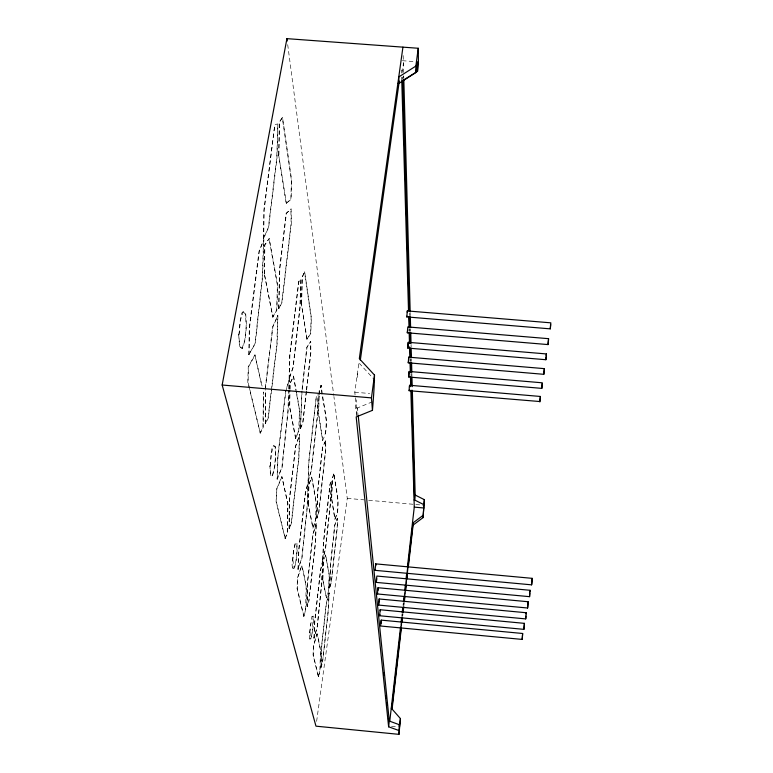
<?xml version="1.0" encoding="UTF-8"?>
<svg xmlns="http://www.w3.org/2000/svg" width="773" height="773" viewBox="0 0 773 773"><rect width="100%" height="100%" fill="white"/><g stroke="black" fill="none" stroke-linecap="round" stroke-linejoin="round"><path stroke-width="0.58" stroke-dasharray="3.87 2.9" d="M265.245 387.804L272.666 326.718L277.932 315.384L277.149 343.676L268.231 418.222L265.477 423.488L265.245 390.181M265.477 423.488L265.497 387.833L272.917 326.737L277.932 315.384M329.53 588.06L331.259 581.914L337.241 526.365L337.443 518.2L337.405 526.384L331.424 581.924L329.704 588.079L330.544 563.72L334.699 525.089L337.279 518.181M260.037 433.083L262.946 427.353L263.419 391.959L263.207 427.382L260.298 433.112L247.795 382.191L248.249 366.798L254.877 354.923L262.124 386.181M264.298 273.7L264.588 244.925L269.265 238.48L277.613 285.073L276.927 310.002L272.898 317.143L264.298 273.7L272.898 317.143M264.569 273.719L264.859 244.944L269.265 238.48M289.034 528.655L289.334 499.348L295.518 446.185L299.702 434.697L298.89 458.254L291.421 523.263L289.257 528.674L291.199 523.244L298.678 458.234L299.48 434.677M289.257 528.674L289.556 499.368L295.73 446.205L299.702 434.697M284.986 538.549L287.256 532.723L287.701 503.571L281.913 476.777L287.923 503.59L287.479 532.752L285.208 538.568L276.106 501.783L276.579 489.116L281.681 476.757M263.419 238.596L263.883 210.024L274.83 124.53L277.894 123.951L276.985 158.204L268.646 227.484L263.419 238.596L268.376 227.465L276.715 158.185L277.894 123.951M263.69 238.615L264.163 210.043L274.83 124.53M316.041 523.563L312.785 534.79L307.49 581.808L307.055 606.621L308.814 601.307L315.239 543.719L316.234 523.582L315.423 543.738L308.814 601.307M307.248 606.641L307.683 581.827L312.978 534.81L316.234 523.582M248.79 354.759L249.312 327.385L259.032 251.206L263.873 239.582L262.52 277.913L255.264 343.705L248.79 354.759L254.993 343.685L262.25 277.884L263.593 239.553M249.07 354.778L249.592 327.404L259.313 251.225L263.873 239.582M296.31 391.322C299.093 406.443 303.103 424.329 295.566 438.349L289.489 406.791L289.798 390.413M289.817 389.244L289.933 383.398L293.576 376.103L296.098 390.152M295.788 438.368L289.72 406.811L290.03 390.433M290.049 389.263L290.165 383.418L293.576 376.103M278.638 154.851L279.324 122.076L282.503 117.322L291.653 180.167L291.102 199.308L286.165 203.425L278.638 154.851L286.416 203.444M278.908 154.871L279.594 122.105L282.503 117.322M303.76 616.352L305.606 610.67L306.166 585.944L301.808 565.633C306.118 581.798 309.229 600.466 303.76 616.352L297.045 588.524L297.508 577.779L301.605 565.614M278.618 308.543L279.555 268.946L286.136 213.3L291.121 208.942L291.373 223.136L282 302.601L278.869 308.562L281.759 302.581L291.131 223.117L290.87 208.923M278.869 308.562L279.816 268.975L286.387 213.319L291.121 208.942M328.95 592.901L326.216 603.674L321.587 645.813L321.075 667.302L322.554 662.171L328.177 610.486L329.124 592.92L328.341 610.506L322.554 662.171M321.239 667.321L321.761 645.822L326.38 603.694L329.124 592.92M289.083 378.847L289.662 355.628L298.658 281.43L301.045 279.478L300.098 307.49L293.189 367.523L289.083 378.847L292.957 367.504L299.876 307.47L300.813 279.459M289.315 378.867L289.894 355.648L298.89 281.449L301.045 279.478M308.263 504.209L308.775 484.545L311.732 477.057C314.572 493.57 320.099 512.286 312.881 528.191L308.263 504.209L313.075 528.21M308.456 504.228L308.978 484.565L311.732 477.057M272.647 317.123L276.676 309.983L277.362 285.053L268.994 238.451M265.216 423.469L267.98 418.203L276.898 343.656L277.671 315.365M289.005 390.085L288.126 411.139L282.087 467.617L277.092 479.144L277.71 456.804L285.662 391.07L289.218 379.543L289.054 388.916M277.333 479.163L277.942 456.824L285.894 391.09L289.45 379.562M286.165 203.425L290.851 199.289L291.402 180.148L282.232 117.303M301.383 303.779L302.137 277.063L304.649 271.671L311.364 317.645L310.804 333.521L306.891 339.25L301.383 303.779L307.103 339.27M301.605 303.799L302.369 277.082L304.649 271.671M318.331 676.684L319.867 671.225L320.476 649.793L317.085 633.87C320.95 647.532 322.563 663.224 318.331 676.684L313.065 654.886L313.519 645.571L316.901 633.85M260.298 433.112L248.065 382.22L248.529 366.817L255.158 354.942M306.504 391.206L302.968 422.377L300.484 428.686L301.818 391.119M300.484 428.686L302.04 391.138M308.137 481.115L308.746 461.607L316.379 396.143L308.958 461.626L308.137 481.115L311.277 470.061L317.172 417.14L318.109 393.496M322.699 579.151L323.24 562.222L325.713 554.811L329.366 575.122L328.68 590.514L326.506 598.002L322.699 579.151L326.506 598.002M322.872 579.161L323.414 562.232M295.566 438.349L298.745 430.716L299.46 410.028L296.513 393.641M297.982 569.276L298.629 550.434L305.345 492.681L308.234 481.647L307.171 508.47L302.011 557.913L297.982 569.276L301.808 557.893L306.968 508.45L308.234 481.647M298.194 569.295L298.842 550.453L305.557 492.701L308.437 481.656M325.626 433.972L326.361 420.444L321.037 385.312C321.674 403.148 331.549 423.643 322.602 440.436L318.399 413.391L319.007 395.621M319.056 394.443L319.172 390.887L321.037 385.312M322.795 440.455L318.602 413.41L319.21 395.641M319.249 394.462L319.375 390.906L321.239 385.331M306.891 339.25L310.582 333.501L311.142 317.626L304.427 271.652M285.208 538.568L276.348 501.803L276.821 489.135L281.913 476.777M316.708 518.2L317.732 490.237L322.476 447.209L325.733 440.581L325.742 450.147L318.94 511.919L316.891 518.219L318.747 511.9L325.559 450.137L325.539 440.562M316.891 518.219L317.925 490.256L322.67 447.219L325.733 440.581M322.737 559.546L323.365 542.743L329.974 484.198L331.404 481.221L330.68 501.667L325.549 548.965L322.737 559.546L325.365 548.956L330.506 501.658L331.404 481.221M322.921 559.565L323.539 542.762L330.158 484.217L331.588 481.241M308.34 481.135L311.471 470.081L317.374 417.159L318.263 394.694M331.53 497.967L332.303 478.564L334.033 473.057C335.115 488.072 342.149 505.049 334.844 519.263L331.53 497.967L335.009 519.282M331.714 497.986L332.477 478.574L334.033 473.057M312.881 528.191L315.471 520.529L316.186 502.865L311.529 477.038M313.954 638.16L314.601 621.888L320.409 570.406L322.814 559.952L321.8 583.248L317.297 627.203L313.954 638.16L317.123 627.183L321.626 583.229L322.814 559.952M314.138 638.169L314.785 621.907L320.592 570.416L322.998 559.971M277.092 479.144L281.855 467.588L287.894 411.12L288.773 390.065M288.822 388.896L289.218 379.543M329.704 588.079L330.718 563.739L334.873 525.109L337.443 518.2M303.963 616.371L297.247 588.543L297.721 577.798L301.808 565.633M328.506 590.495L329.192 575.112L325.53 554.792M334.844 519.263L337.386 512.518L337.907 500.73L333.859 473.037M318.495 676.694L313.249 654.905L313.693 645.581L317.085 633.87M292.513 560.889L293.537 550.26L295.276 542.81L296.9 542.907L297.18 550.337L296.175 560.783L294.465 568.252C289.402 570.194 294.252 549.98 293.025 568.358M292.725 560.918L293.75 550.279L295.479 542.83L296.9 542.907M292.812 568.339L294.252 568.223L295.972 560.763L296.967 550.328L296.687 542.888M309.606 632.807L311.944 616.535C316.36 615.55 311.413 635.367 311.142 638.488C307.152 642.344 311.055 622.574 309.992 639.049M309.799 632.826L310.688 623.453M309.799 639.029L310.959 638.469L312.389 631.56L313.084 616.12M269.932 465.945C271.536 464.921 269.622 441.325 275.362 446.591L275.816 455.732L274.647 467.781L272.521 475.82L270.415 475.124L269.932 465.945L270.666 475.144L272.521 475.82M270.183 465.974L271.381 453.674L273.536 445.654M272.28 475.801L274.405 467.752L275.575 455.722L275.12 446.562L273.294 445.644M238.722 334.69C239.901 334.216 239.369 303.161 245.746 314.118L246.481 325.868L245.08 340.081L242.326 348.662L239.514 346.526L238.722 334.69L239.804 346.546L242.326 348.662M239.012 334.719L240.461 320.148L243.273 311.645M242.036 348.633L244.79 340.052L246.191 325.848L245.466 314.089L242.973 311.625M302.175 389.959L307.016 347.319L310.756 341.376L306.794 347.299L301.953 389.94M300.262 428.667L302.755 422.358L306.292 391.186M306.427 389.988L310.649 352.826L310.543 341.357M306.639 390.007L310.862 352.846L310.756 341.376M400.704 625.657L400.984 623.27M401.805 616.091L402.076 613.704M403.033 605.327L403.303 602.94M404.124 595.77L404.54 592.176M405.496 583.808L405.912 580.223M406.869 571.856L407.274 568.261M401.274 625.715L401.554 623.318M402.375 616.149L402.646 613.752M403.603 605.385L403.873 602.998M404.83 594.621L405.1 592.234M406.057 583.866L406.472 580.272M407.429 571.904L407.835 568.319M401.593 625.859L401.863 623.463M402.685 616.265L402.965 613.859M403.921 605.462L404.192 603.066M405.158 594.659L405.429 592.263M406.385 583.866L406.801 580.262M407.758 571.865L408.163 568.261M355.348 408.849L356.604 399.805M402.462 72.507L403.371 63.164M356.343 415.816L357.435 407.96L372.586 401.728M403.013 78.257L403.342 75.928M316.621 721.393L347.28 498.353L333.917 396.588M357.145 415.072L354.788 392.22L359.107 361.358M313.268 616.139L311.944 616.535M402.356 60.7L415.072 61.637M402.395 70.208L401.477 70.13L401.641 75.909M358.778 363.745L359.812 363.841L374.886 380.219M354.788 392.22L369.649 393.496M356.401 407.873L357.435 407.96L358.044 413.961M347.28 498.353L363.899 499.841M368.644 500.276L423.237 505.184M391.496 726.301L397.196 726.862M254.877 354.923L261.863 386.152M293.344 376.084L296.301 392.471M287.701 44.631L333.762 395.399M357.232 373.61L357.735 378.751M401.68 77.058L401.776 80.527M409.052 328.805L409.12 331.221M409.932 358.943L410.009 361.349M403.168 55.559L403.632 72.44M403.728 76.005L403.796 78.411M410.212 313.22L410.279 315.626M410.647 328.873L410.714 331.279M411.072 344.526L411.139 346.932M411.468 358.972L411.536 361.377M411.864 373.417L411.932 375.833M402.598 77.126L402.656 79.435M409.304 313.2L409.381 315.606M409.758 328.863L409.825 331.279M410.608 359.001L410.676 361.406M411.023 373.456L411.091 375.871"/><path stroke-width="1.16" d="M380.248 610.825L380.2 609.752L379.591 615.752L523.891 629.357L523.988 628.836L524.413 623.357L380.2 609.752M539.873 401.535L409.13 390.703L409.313 386.655L409.584 385.263L540.375 396.462L539.883 401.931M407.352 312.534L407.294 310.93L550.82 322.834L550.647 325.752L550.27 328.854L406.801 316.92L407.294 310.93M409.622 386.597L409.622 385.35M375.746 565.826L375.726 563.875L375.06 570.339L531.611 584.842L531.795 583.634L532.182 578.339L375.726 563.875M378.007 590.359L378.055 587.741L528.114 601.732L527.766 606.882L527.592 608.003L377.417 593.964L377.987 587.76M379.156 600.747L378.528 605.075L379.147 598.969L526.22 612.738L525.872 617.811L525.708 618.893L378.528 605.075M539.94 400.511L540.375 396.462M545.989 357.609L545.883 359.725L407.786 348.082L407.902 344.41L408.26 342.323L546.405 353.937L545.883 359.725M525.843 616.081L525.708 618.893M529.766 592.959L529.563 596.669L530.114 590.292L376.915 576.049L376.306 579.702L376.258 582.398L529.563 596.669M376.866 578.755L376.258 582.398M407.738 329.945L407.303 332.796L548.038 344.584L548.521 340.11L548.569 338.68L407.786 326.931L407.303 332.796M381.099 623.309L381.215 620.13L522.645 633.483L522.364 637.744L522.152 639.416L380.616 626.014L381.215 620.13M546.125 356.111L546.405 353.937M548.357 340.207L548.038 344.584M550.589 324.418L550.27 328.854M409.236 310.785L402.694 80.595L417.517 71.319L418.454 64.275L418.241 48.264L286.918 38.65L222.16 385.012L315.964 726.166L398.974 734.35L399.283 724.697L389.283 721.045L358.17 415.159M408.308 567.063L413.101 525.07L423.053 517.62L424.348 499.667L415.188 495.039L412.328 390.278M391.264 708.155L400.424 718.571L399.477 727.084L399.283 724.697M398.974 734.35L400.424 718.571M423.053 517.62L424.348 499.667M408.067 346.691L408.26 342.323M542.182 383.601L541.805 388.375L408.695 377.011L408.743 374.248L409.159 371.465L542.317 382.809L541.805 388.375M398.646 730.427L388.626 726.804L389.283 721.045M415.188 495.039L414.618 500.005L423.797 504.614M389.756 721.296L400.569 626.855M401.119 622.072L401.66 617.289M402.211 612.506L402.762 607.723M403.448 601.742L403.989 596.959M404.675 590.987L405.361 585.006M406.047 579.025L406.733 573.044M407.41 567.073L414.27 507.117L410.85 390.278M391.853 708.213L401.139 626.903M401.689 622.12L402.231 617.337M402.781 612.554L403.332 607.781M404.008 601.8L404.694 595.819M405.245 591.036L405.922 585.055M406.608 579.083L407.294 573.102M407.97 567.121L413.033 522.877L423.015 515.407M392.143 708.657L401.458 627.058M401.999 622.265L402.549 617.463M403.1 612.66L403.786 606.66M404.327 601.858L405.013 595.867M405.564 591.065L406.25 585.064M406.936 579.064L407.622 573.064M526.055 613.839L526.22 612.738M529.92 591.442L530.114 590.292M548.424 339.589L548.569 338.68M388.626 726.804L356.189 416.937L372.46 410.337L371.446 397.892L374.499 375.079L359.329 358.624L402.936 47.143M398.027 83.271L398.965 83.339L415.951 72.498L415.855 66.092L418.241 48.264M415.951 72.498L417.381 61.801L417.517 71.319M372.46 410.337C373.417 398.588 374.316 386.848 374.499 375.079M408.531 361.416L408.25 362.808L543.805 374.316L544.308 369.475L544.327 368.634L408.724 357.165L408.25 362.808M360.315 360.257L399.264 81.165M379.91 614.477L379.649 615.714M409.323 389.882L409.13 390.703M407.989 347.27L407.786 348.082M407.013 316.128L406.801 316.92M377.649 593.278L377.475 593.944M532.182 578.339L531.611 584.842M375.301 569.662L375.06 570.339M528.114 601.732L527.592 608.003M524.413 623.357L523.891 629.357M522.645 633.483L522.152 639.416M408.753 376.915L409.197 371.562M544.327 368.634L543.805 374.316M415.855 66.092L398.762 76.971L398.965 83.339M222.16 385.012L371.446 397.892M414.067 499.957L414.618 500.005L411.507 390.336M414.27 507.117L423.846 507.987M412.473 522.828L413.033 522.877L413.101 525.07M408.724 357.165L408.782 358.005M379.147 598.969L379.205 599.529M286.918 38.65L287.227 41.046M383.737 673.003L383.988 675.399M386.094 695.797L386.336 698.193M386.829 702.995L387.08 705.391M388.442 718.59L388.684 720.987M401.776 80.527L408.521 310.727M408.695 316.756L409.014 327.607M409.159 332.429L409.477 343.27M409.584 346.884L409.903 357.735M410.038 362.556L410.318 372.2M410.463 377.021L410.743 386.664M403.825 79.619L410.183 312.012M410.318 316.824L410.608 327.665M410.743 332.477L411.043 343.318M411.168 348.13L411.439 357.764M411.565 362.585L411.825 372.219M411.961 377.031L412.222 386.664M409.41 316.814L409.719 327.665M409.854 332.487L410.163 343.328M410.299 348.15L410.579 357.793M410.714 362.614L410.985 372.257M411.12 377.079L411.362 385.514"/></g></svg>
